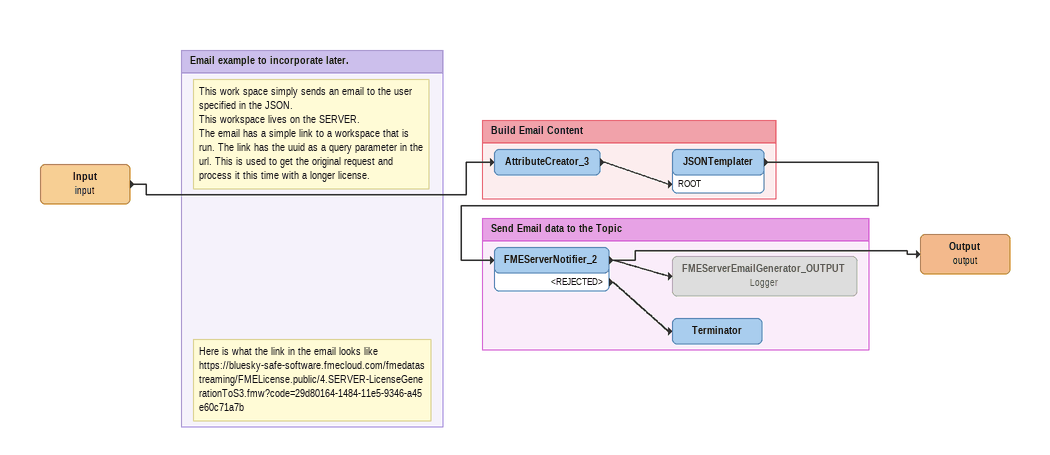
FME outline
Input (input)
    -> AttributeCreator_3
Output (output)

Bookmark: Build Email Content
AttributeCreator_3
    -> JSONTemplater [ROOT]
JSONTemplater
    -> FMEServerNotifier_2

Bookmark: Send Email data to the Topic
FMEServerNotifier_2
    -> FMEServerEmailGenerator_OUTPUT
    -> Output (output)
    <REJECTED> -> Terminator
FMEServerEmailGenerator_OUTPUT: Logger [off]
Terminator

Bookmark: Email example to incorporate later.
Note: This work space simply sends an email to the user specified in the JSON. / This workspace lives on the SERVER. / The email has a simple link to a workspace that is run. The link has the uuid as a query parameter in the url. This is used to get the original request and process it this time with a longer license.
Note: Here is what the link in the email looks like / https://bluesky-safe-software.fmecloud.com/fmedatastreaming/FMELicense.public/4.SERVER-LicenseGenerationToS3.fmw?code=29d80164-1484-11e5-9346-a45e60c71a7b
